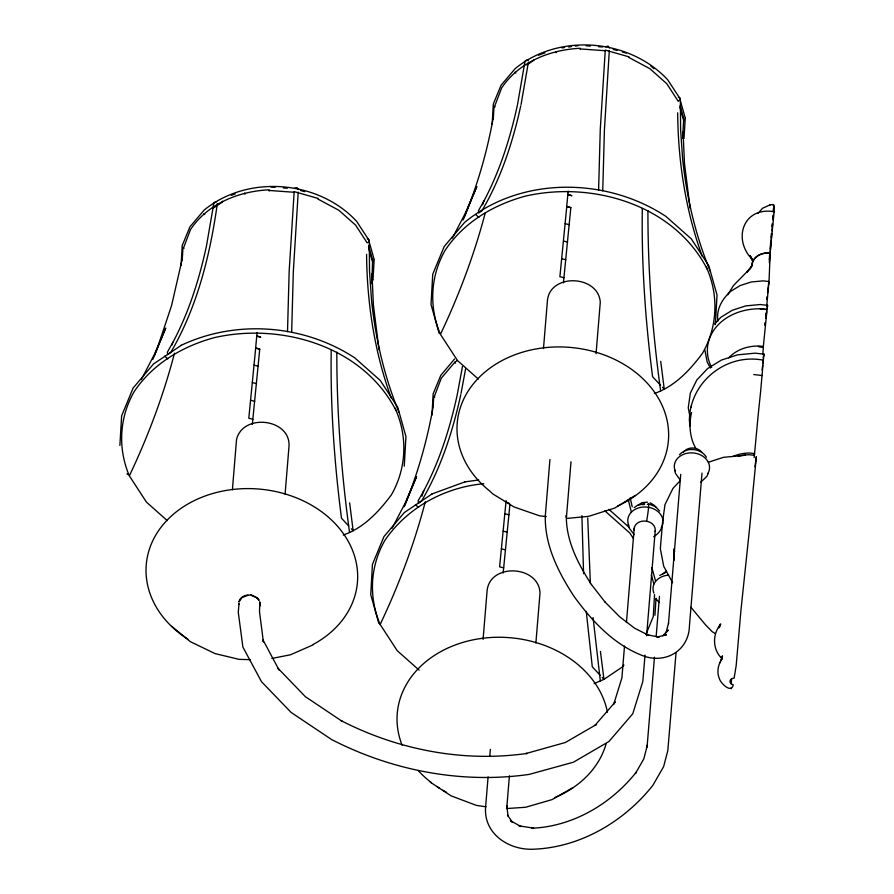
<?xml version="1.0" encoding="UTF-8"?>
<svg xmlns="http://www.w3.org/2000/svg" width="894" height="894" viewBox="0 0 894 894"><rect width="100%" height="100%" fill="white"/><g stroke="black" fill="none" stroke-linecap="round" stroke-linejoin="round"><path stroke-width="1.34" d="M287.51 331.629L289.175 271.038L294.182 191.629L318.063 198.423L317.828 199.016L338.837 210.258L355.667 225.199L367.155 242.844L367.646 242.486M291.656 332.389L293.321 271.787L298.216 192.154M598.6 190.109L600.265 129.507L605.272 50.109L629.152 56.892L628.918 57.495L649.927 68.726L666.756 83.678L678.244 101.324L678.736 100.955M602.746 190.858L604.4 130.256L609.306 50.634M751.843 259.45L750.122 255.449L752.256 259.394C732.387 239.402 743.137 206.425 774.115 211.722C772.897 225.523 771.254 239.29 770.159 253.103L768.035 252.857A16.438 13.142 4.7 0 0 751.988 265.82M728.755 357.879A37.47 29.96 4.7 0 1 758.525 346.034L763.387 346.581L763.23 347.487L766.84 311.771M690.291 418.504L688.257 407.753L690.313 393.181L696.772 380.039L707.545 368.585L721.402 360.07L737.673 354.817L755.24 353.164L764.068 354.192L762.995 362.93M714.541 323.997L720.866 317.269L732.32 310.24L745.764 305.893L760.28 304.519L767.577 305.379L767.13 309.57L760.135 308.788A54.02 43.203 4.7 0 0 711.624 367.445M717.994 321.024C715.792 309.682 722.453 298.551 730.711 291.343L740.131 285.566L751.172 281.99L763.107 280.872L769.108 281.565L768.661 285.756M331.216 349.99C330.344 406.211 334.278 462.455 341.486 518.196L348.671 525.929M642.305 208.458C641.434 264.691 645.367 320.924 652.575 376.676L660.655 385.37M492.136 124.422L493.276 104.24M762.794 354.326L763.342 347.252L758.447 346.526L763.375 346.604M119.885 445.469L121.629 415.844L133.128 388.018L153.533 363.936L181.348 345.285M181.069 265.384L182.186 245.772M182.231 260.366L182.946 247.873L183.952 248.42M368.831 248.834L372.53 261.987L371.938 281.152M373.022 279.364L374.139 259.752M404.267 466.187L405.943 436.551L397.729 407.284L380.274 380.453L354.829 357.913C303.882 324.466 236.262 319.214 181.08 345.375M433.109 407.575L433.746 396.478L434.752 397.025M493.32 118.835L494.036 106.352L495.041 106.9M654.542 594.599L653.29 616.491L645.848 634.528M656.028 598.175L654.933 615.318M682.591 138.414L683.619 120.466L679.921 107.314M685.229 118.22L684.022 138.402M715.356 324.656L717.033 295.031L708.819 265.764L691.353 238.922L665.918 216.393C606.177 177.023 520.889 176.04 464.623 222.405L444.217 246.487L432.718 274.313L431.02 304.496L439.099 333.261M689.576 419.677L689.665 426.226M738.31 456.208A35 27.993 4.7 0 1 749.798 454.778L754.335 455.303L754.368 454.722M754.201 457.549L758.123 415.609A220.382 5.71 -83.3 0 1 760.626 391.594L763.375 360.193C725.436 352.739 689.106 383.057 689.408 420.996M754.335 455.303L754.458 453.571L749.988 453.046A34.52 27.613 4.7 0 0 732.845 456.543M767.544 292.774L769.142 278.95L770.147 253.326L768.013 253.08A16.45 13.153 4.7 0 0 751.955 266.066M232.406 489.744L236.519 439.68C242.632 412.67 291.433 418.615 288.963 446.888L285.085 494.17M259.763 601.673L259.517 611.876L263.406 641.993L263.004 639.936L279.017 669.93L278.068 668.366L305.379 696.694L341.989 721.201L341.195 720.687C398.154 749.932 463.539 762.537 527.125 753.418L525.851 753.575L565.399 742.478L596.521 724.431L594.823 725.537L615.24 701.958L613.921 703.712M483.095 639.378L487.096 590.711C489.923 562.583 538.993 565.287 539.998 593.057L535.886 643.121M488.09 776.875L485.721 805.74C482.626 833.353 508.675 850.54 533.752 849.199C580.418 847.4 624.358 821.474 652.933 785.234L663.65 766.571L667.807 750.614L676.054 652.654M489.789 756.246L490.348 749.373M543.485 348.571L547.374 301.289C549.195 272.893 598.343 274.659 600.287 302.228L596.063 353.678M509.401 775.824L506.764 807.83L506.764 805.572L508.071 816.099M549.933 459.516L545.306 515.838C544.569 545.262 558.392 572.428 574.082 596.454C591.705 620.715 613.15 643.937 641.579 655.235C664.488 664.801 688.861 651.301 689.442 625.845L702.002 473.138M571.009 461.74L566.427 517.447L566.327 515.313C565.891 540.624 578.072 563.902 591.493 584.62M624.515 646.027L621.9 677.92L613.653 704.483M626.459 622.447L634.215 528.13C636.539 517.313 655.95 519.481 655.224 530.757L646.597 635.779M644.999 655.123L642.842 681.384L632.784 713.736L608.948 741.506L573.456 762.191L529.259 774.383C461.695 784.072 392.231 770.684 331.719 739.606L291.165 712.484L261.517 681.72L242.9 647.077L238.285 612.379L239.011 603.528L238.888 604.322M654.464 657.179L647.066 747.071L647.435 744.948L643.803 758.905L635.478 773.433L636.26 772.137C611.194 803.918 572.674 826.648 531.751 828.224L533.584 828.112L519.001 825.877L521.057 826.537L510.418 820.748L512.296 822.134M656.162 636.439L659.459 596.332M668.444 623.8L680.736 474.356M769.231 259.785L769.801 252.846M770.147 248.688L770.606 243.134M771.064 237.592L771.41 233.446M771.98 226.54L772.204 223.779M773.232 211.342L773.455 208.581M662.566 522.219L660.342 548.637L663.706 566.26L672.623 582.765M769.321 262.68L771.757 233.569M771.991 230.797L772.572 223.902M773.265 215.61L772.919 219.756L773.388 216.203M773.612 211.476C774.003 210.369 774.74 202.927 773.008 205.151M773.601 211.23L773.69 205.821M255.595 348.425L257.092 332.59M566.684 206.905L568.171 191.07M768.527 286.706L766.717 306.016M252.868 419.252L248.8 418.236L255.684 348.068L259.752 349.163L252.32 424.46M503.121 573.054L503.668 567.858L499.601 566.841L506.116 500.606M503.668 567.858L509.938 504.328M563.958 277.721L559.89 276.715L566.774 206.536L570.841 207.631L563.41 282.929M772.829 219.242L773.221 215.242M765.018 323.516L764.862 325.181L765.208 322.455M753.709 374.541L762.213 375.536M765.677 316.621L766.024 313.09M731.08 683.821L731.638 679.06M691.285 407.284L691.453 405.977M662.745 520.867L664.968 504.663L672.97 488.381L680.446 480.424M719.625 626.951L719.983 624.303L718.854 627.879L720.743 624.034C712.384 633.891 712.25 649.133 721.715 658.319M768.806 283.454L769.086 281.576M766.639 299.434L766.996 296.774M765.767 318.309L767.555 305.379M762.068 369.77L762.683 365.288M754.983 466.724L756.369 456.555L752.726 493.745A177.023 4.582 -83.3 0 1 749.72 526.935L740.925 610.49L736.187 665.516L734.142 678.133A4.224 3.375 4.7 0 0 730.04 681.027A4.224 3.375 4.7 0 0 733.236 684.77C731.728 693.811 720.977 683.686 719.536 679.071C717.055 673.64 717.547 667.058 720.329 661.828M259.863 606.076L260.176 603.886M217.32 203.653C210.09 255.226 197.283 307.078 170.788 352.37L167.614 354.538L167.368 352.18L173.123 341.977M528.41 62.133L521.068 104.509M398.545 412.346L398.579 411.318C384.208 376.072 375.536 338.647 371.58 300.82L369.513 271.262L369.289 240.497L368.73 239.279L367.255 238.787M709.635 270.826L709.668 269.798C695.297 234.541 686.614 197.116 682.67 159.3L680.602 129.731L680.368 98.966L679.82 97.759L678.334 97.256M773.891 212.56L774.115 211.342M462.455 366.596L457.225 394.802C450.006 428.07 439.669 460.902 423.667 491.041M465.673 368.529L461.036 393.349M646.608 521.269L647.032 518.833A17.657 1.218 -80 0 0 648.262 503.892L647.334 504.428M182.074 259.729L171.57 305.58L157.221 348.571M432.875 408.334C426.751 442.005 417.319 475.105 404.155 506.719M493.164 118.209C486.962 152.304 477.351 185.807 463.952 217.778M764.057 354.203L763.04 357.969M520.777 105.76C512.765 142.325 500.953 178.465 481.877 210.85L478.703 213.007L478.458 210.649L484.213 200.446M460.779 394.634C452.722 431.634 440.898 468.221 421.588 500.975L418.414 503.132L418.168 500.774L423.924 490.571M691.498 412.749L691.52 412.648C688.805 424.404 689.632 437.512 695.711 448.14M174.498 353.175C163.479 395.416 148.058 436.451 129.351 475.865L146.437 502.104L167.267 520.621M485.252 212.895C474.267 254.701 458.957 295.311 440.44 334.345L457.516 360.573L478.357 379.09M425.298 501.769C414.28 544.01 398.858 585.045 380.151 624.47L397.238 650.698L419.118 670.142M665.952 632.874L668.623 622.917M655.056 531.327L655.224 530.757M171.927 345.073L172.687 342.57M482.637 204.804L483.777 201.038M421.979 496.192L423.488 491.164M661.94 526.823C660.677 531.092 657.369 534.444 653.648 536.746M152.874 359.31L156.774 349.777M182.342 245.235L189.964 226.785L204.1 210.135C247.772 174.263 318.264 180.085 356.538 221.231L368.429 239.346L374.072 259.204M183.415 248.219L190.5 229.579C207.754 203.575 238.866 191.238 269.15 189.807L269.217 190.992M154.539 355.287L165.725 328.087L154.327 354.549L141.297 379.637M371.412 283.621L372.943 279.923M493.432 103.704L501.053 85.254L515.19 68.603C558.862 32.743 629.354 38.565 667.628 79.711L679.518 97.826L685.162 117.673M494.505 106.688L501.59 88.048C518.844 62.044 549.955 49.718 580.24 48.287L580.295 49.461M463.036 220.036L476.815 186.555L465.416 213.029L452.375 238.106M434.216 396.813L441.301 378.173L454.778 362.26L457.069 360.718M404.826 505.144L416.526 476.681L405.138 503.154L392.097 528.231M708.361 473.082L706.863 476.39L700.795 482.145M720.933 660.644L722.497 655.827L722.106 658.733L722.073 657.481M751.005 267.183L750.491 268.256L752.178 264.814M721.279 659.917L722.363 657.727L719.748 663.024M172.866 342.447C188.869 312.297 199.206 279.464 206.425 246.208L213.945 202.592L216.605 201.72M483.956 200.915C499.958 170.776 510.295 137.944 517.514 104.676L525.035 61.071L526.6 60.043L528.186 60.434M727.772 294.729L733.516 285.443L750.334 268.401L746.758 272.212L751.083 266.747M758.09 213.342L762.504 208.28L770.337 204.748M454.588 358.952L440.764 375.379L433.143 393.829L431.981 415.084M623.923 665.035L622.19 667.08L603.964 679.362L594.074 683.642M666.633 631.902L668.265 630.08L662.812 635.79M683.474 452.129C687.788 446.397 697.421 446.743 701.79 452.23M679.507 454.733C686.491 446.754 701.03 448.162 706.45 457.259M662.376 574.16L666.265 571.177M294.506 188.288L296.942 187.606L298.406 189.461M605.596 46.756L608.032 46.075L609.496 47.93M637.791 505.233L642.104 502.64L647.524 502.171M634.192 507.58L637.154 505.512L644.596 503.601M213.465 208.034L222.729 201.798L222.461 201.217M526.868 64.949L533.807 60.267L533.55 59.686M432.148 493.879L404.334 512.53L383.939 536.612L372.429 564.449L370.742 594.622L378.821 623.386M659.75 575.434L666.388 572.182M635.332 495.399L614.804 508.038L588.598 516.352L566.83 518.419M573.032 787.58L551.967 799.638L525.605 807.271L506.473 808.567M372.53 261.987L373.044 261.718L368.607 245.884M683.619 120.466L684.134 120.198L680.066 105.682M313.269 644.786L290.528 654.766L271.843 658.465M654.363 393.516C674.802 386.376 689.755 370.339 702.405 353.421C717.301 327.629 718.899 296.517 707.232 269.183L706.226 266.602M343.274 535.037C363.713 527.907 378.676 511.871 391.315 494.952C406.222 469.16 407.809 438.049 396.143 410.704L395.148 408.133M465.025 481.855L478.659 479.989M538.512 55.216L544.96 52.858M231.3 195.328L235.167 193.909M431.88 493.98L465.193 481.788M708.35 462.243L723.525 457.326L745.384 455.269M664.03 635.444L666.443 634.818L656.889 637.064M642.551 504.719L644.574 504.384M561.924 47.896L564.606 47.538M568.618 47.002L571.3 46.644M575.323 46.097L578.005 45.739M483.866 483.732C444.799 487.174 407.239 507.636 384.968 540.222C370.071 566.014 368.473 597.125 380.151 624.47M247.996 595.292L241.972 597.561L238.866 602.109A10.605 8.482 4.7 0 1 247.94 595.024L249.404 595.192M769.879 204.793L772.662 204.525M259.942 602.634L259.875 602.634A10.605 8.482 4.7 0 1 259.897 604.847M250.108 659.638L239.089 659.359L215.119 653.615L190.4 641.702L171.67 626.292M586.162 45.784L590.275 46.086M598.499 46.689L602.612 46.98M580.262 48.924L605.16 50.734M270.96 187.014L275.073 187.315M283.297 187.908L287.41 188.209M269.172 190.456L294.07 192.266M760.135 308.743L767.13 309.57M546.312 516.609L539.473 515.804L513.916 506.909L492.65 493.823L489.711 491.007A105.961 84.74 4.7 0 1 492.94 366.037A105.961 84.74 4.7 0 1 648.083 384.085A105.961 84.74 4.7 0 1 617.821 505.915M486.012 806.79L476.468 805.416L451.057 795.839L430.316 782.205M659.258 637.176L647.01 634.706L648.966 635.478L634.684 628.247L619.676 616.793L604.936 601.919M561.723 258.735L565.801 259.774M250.633 400.266L254.712 401.294M501.445 548.86L505.512 549.899M563.488 241.034L567.556 242.095M252.399 382.565L256.466 383.615M503.199 531.159L507.267 532.221M565.176 223.634L569.243 224.707M254.086 365.154L258.154 366.238M504.887 513.759L508.954 514.832M613.206 49.416L617.128 50.533M622.358 52.02L626.292 53.137M567.846 194.277L571.892 195.752L567.69 194.557M566.774 206.48L570.841 207.631M300.809 190.567L304.731 191.685M256.757 335.798L260.802 337.273L256.612 336.088M255.695 348.001L259.752 349.163M648.586 503.881L655.727 506.809L659.649 511.044M650.195 502.797L654.587 505.557L655.995 507.501M715.345 633.622L712.138 631.645L705.5 624.828L690.917 607.238M256.746 597.695C241.603 591.582 257.83 596.22 259.081 600.388L257.114 597.997M731.27 688.816L730.957 688.156M650.765 65.932L653.894 68.715M475.798 214.638L478.86 217.354M608.892 509.334L629.052 527.259M604.847 510.854L629.857 533.07L633.578 538.78M415.509 504.764L418.571 507.479M164.708 356.17L167.77 358.885M634.181 534.634L629.13 527.985L628.191 524.465M680.39 480.223L675.484 473.451L674.679 469.92M659.124 602.489L656.129 598.991M515.838 73.062L515.067 72.135M455.549 363.188L454.778 362.26M204.748 214.582L203.977 213.666M662.454 387.303L664.253 389.236L660.722 361.321M600.377 675.495L592.286 666.801L586.252 611.351M602.176 677.428L603.964 679.362L600.433 651.447M351.364 528.823L353.164 530.757L349.632 502.853M591.415 584.52L605.26 602.332M507.501 815.183L512.128 821.832M127.529 474.535L127.037 473.686M707.232 269.183C674.154 204.827 592.811 180.722 525.393 196.121C493.522 204.815 463.885 222.226 445.257 250.096C430.36 275.888 428.762 307 440.44 334.345M396.143 410.704C363.076 346.358 281.722 322.253 214.303 337.641C182.443 346.336 152.796 363.746 134.167 391.628C119.271 417.42 117.673 448.52 129.351 475.865M710.451 368.06L707.154 361.947L704.908 350.191M721.357 657.023L721.939 658.118M702.248 256.31C685.564 210.436 678.088 161.535 677.663 112.823M391.159 397.841C374.474 351.957 366.998 303.066 366.574 254.343M556.102 52.69L555.777 51.55M245.012 194.221L244.688 193.082M651.838 567.645L655.503 580.709M651.301 574.82L653.838 583.883M631.376 512.273L628.281 499.634M630.214 497.913L632.214 506.809M752.301 260.836L751.854 258.455L752.077 259.785M674.568 551.486L674.054 548.804L674.132 560.203M690.112 208.268L684.469 163.345L683.061 132.044M379.022 349.789L373.379 304.865L371.971 273.564M660.632 390.946C652.464 331.216 647.815 270.96 647.926 210.66M600.355 681.072L593.068 617.598M349.554 532.478C341.374 472.747 336.725 412.492 336.837 352.18M590.364 583.413L587.727 518.006M583.581 573.747L581.905 515.648M634.248 530.343L634.215 528.13M628.795 525.393A17.657 14.125 4.7 0 1 646.284 507.032A17.657 14.125 4.7 0 1 661.336 527.661M187.885 639.199A105.961 84.74 4.7 0 1 174.408 513.379A105.961 84.74 4.7 0 1 331.417 519.906A105.961 84.74 4.7 0 1 313.246 644.406M653.872 593.113A17.657 14.125 4.7 0 1 668.611 575.155M675.138 470.847A17.657 14.125 4.7 0 1 693.331 452.945A17.657 14.125 4.7 0 1 707.623 473.898M509.491 503.534A105.961 84.74 4.7 0 1 506.999 502.249M606.065 743.976A105.961 84.74 4.7 0 1 554.839 797.593M446.542 792.319A105.961 84.74 4.7 0 1 442.888 790.285M439.323 788.128A105.961 84.74 4.7 0 1 436.998 786.619M431.433 782.652A105.961 84.74 4.7 0 1 418.236 770.617M402.166 745.294A105.961 84.74 4.7 0 1 478.391 638.886A105.961 84.74 4.7 0 1 607.439 712.261"/></g></svg>
